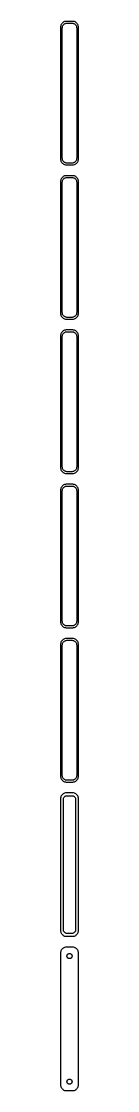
# Model space of a CAD drawing. Header units: metres. Extents: x -8 to 8, y 1875 to 3801.
# Drawn here: x -8 to 8, y 1875 to 2769 of the extents above; entities that cross this region are included whole.
import ezdxf

# ---------------------------------------------------------------- set-up
doc = ezdxf.new("R2010")
doc.units = ezdxf.units.M

msp = doc.modelspace()

# ---------------------------------------------------------------- linework, layer by layer
for p, q in [((-7.46057, 2764.63), (-7.5, 2764)), ((-7.5, 2764), (-7.5, 2654)), ((-7.34291, 2765.24), (-7.46057, 2764.63)), ((-7.14888, 2765.84), (-7.34291, 2765.24)), ((-6.88153, 2766.41), (-7.14888, 2765.84)), ((-6.54507, 2766.94), (-6.88153, 2766.41)), ((-6.14484, 2767.42), (-6.54507, 2766.94)), ((-5.68712, 2767.85), (-6.14484, 2767.42)), ((-6, 2763.5), (-5.96844, 2764)), ((-6, 2654.5), (-6, 2763.5)), ((-5.96844, 2764), (-5.87433, 2764.49)), ((-5.87433, 2764.49), (-5.7191, 2764.97)), ((-5.7191, 2764.97), (-5.50522, 2765.43)), ((-5.17912, 2768.22), (-5.68712, 2767.85)), ((-5.50522, 2765.43), (-5.23605, 2765.85)), ((-5.23605, 2765.85), (-4.91586, 2766.24)), ((-4.62889, 2768.52), (-5.17912, 2768.22)), ((-4.91586, 2766.24), (-4.54968, 2766.58)), ((-4.04507, 2768.76), (-4.62889, 2768.52)), ((-4.54968, 2766.58), (-4.1433, 2766.88)), ((-4.1433, 2766.88), (-3.70311, 2767.12)), ((-3.4369, 2768.91), (-4.04507, 2768.76)), ((-3.70311, 2767.12), (-3.23605, 2767.3)), ((-2.81395, 2768.99), (-3.4369, 2768.91)), ((-3.23605, 2767.3), (-2.74951, 2767.43)), ((2.81395, 2768.99), (-2.81395, 2768.99)), ((-2.74951, 2767.43), (-2.25116, 2767.49)), ((-2.25116, 2767.49), (2.25116, 2767.49)), ((2.25116, 2767.49), (2.74951, 2767.43)), ((2.74951, 2767.43), (3.23605, 2767.3)), ((3.4369, 2768.91), (2.81395, 2768.99)), ((3.23605, 2767.3), (3.70311, 2767.12)), ((4.04507, 2768.76), (3.4369, 2768.91)), ((3.70311, 2767.12), (4.1433, 2766.88)), ((4.62889, 2768.52), (4.04507, 2768.76)), ((4.1433, 2766.88), (4.54968, 2766.58)), ((4.54968, 2766.58), (4.91586, 2766.24)), ((5.17912, 2768.22), (4.62889, 2768.52)), ((4.91586, 2766.24), (5.23605, 2765.85)), ((5.68712, 2767.85), (5.17912, 2768.22)), ((5.23605, 2765.85), (5.50522, 2765.43)), ((5.50522, 2765.43), (5.7191, 2764.97)), ((6.14484, 2767.42), (5.68712, 2767.85)), ((5.7191, 2764.97), (5.87433, 2764.49)), ((5.87433, 2764.49), (5.96844, 2764)), ((5.96844, 2764), (6, 2763.5)), ((6, 2763.5), (6, 2654.5)), ((6.54507, 2766.94), (6.14484, 2767.42)), ((6.88153, 2766.41), (6.54507, 2766.94)), ((7.14888, 2765.84), (6.88153, 2766.41)), ((7.34291, 2765.24), (7.14888, 2765.84)), ((7.46057, 2764.63), (7.34291, 2765.24)), ((7.5, 2764), (7.46057, 2764.63)), ((7.5, 2654), (7.5, 2764)), ((-7.5, 2654), (-7.46057, 2653.37)), ((-7.46057, 2653.37), (-7.34291, 2652.76)), ((-7.34291, 2652.76), (-7.14888, 2652.16)), ((-7.14888, 2652.16), (-6.88153, 2651.59)), ((-6.88153, 2651.59), (-6.54507, 2651.06)), ((-6.54507, 2651.06), (-6.14484, 2650.58)), ((-6.14484, 2650.58), (-5.68712, 2650.15)), ((-5.96844, 2654), (-6, 2654.5)), ((-5.87433, 2653.51), (-5.96844, 2654)), ((-5.7191, 2653.03), (-5.87433, 2653.51)), ((-5.50522, 2652.57), (-5.7191, 2653.03)), ((-5.68712, 2650.15), (-5.17912, 2649.78)), ((-5.23605, 2652.15), (-5.50522, 2652.57)), ((-4.91586, 2651.76), (-5.23605, 2652.15)), ((-5.17912, 2649.78), (-4.62889, 2649.48)), ((-4.54968, 2651.42), (-4.91586, 2651.76)), ((-4.62889, 2649.48), (-4.04507, 2649.24)), ((-4.1433, 2651.12), (-4.54968, 2651.42)), ((-3.70311, 2650.88), (-4.1433, 2651.12)), ((-4.04507, 2649.24), (-3.4369, 2649.09)), ((-3.23605, 2650.7), (-3.70311, 2650.88)), ((-3.4369, 2649.09), (-2.81395, 2649.01)), ((-2.74951, 2650.57), (-3.23605, 2650.7)), ((-2.81395, 2649.01), (2.81395, 2649.01)), ((-2.25116, 2650.51), (-2.74951, 2650.57)), ((2.25116, 2650.51), (-2.25116, 2650.51)), ((2.74951, 2650.57), (2.25116, 2650.51)), ((3.23605, 2650.7), (2.74951, 2650.57)), ((2.81395, 2649.01), (3.4369, 2649.09)), ((3.70311, 2650.88), (3.23605, 2650.7)), ((3.4369, 2649.09), (4.04507, 2649.24)), ((4.1433, 2651.12), (3.70311, 2650.88)), ((4.04507, 2649.24), (4.62889, 2649.48)), ((4.54968, 2651.42), (4.1433, 2651.12)), ((4.91586, 2651.76), (4.54968, 2651.42)), ((4.62889, 2649.48), (5.17912, 2649.78)), ((5.23605, 2652.15), (4.91586, 2651.76)), ((5.17912, 2649.78), (5.68712, 2650.15)), ((5.50522, 2652.57), (5.23605, 2652.15)), ((5.7191, 2653.03), (5.50522, 2652.57)), ((5.68712, 2650.15), (6.14484, 2650.58)), ((5.87433, 2653.51), (5.7191, 2653.03)), ((5.96844, 2654), (5.87433, 2653.51)), ((6, 2654.5), (5.96844, 2654)), ((6.14484, 2650.58), (6.54507, 2651.06)), ((6.54507, 2651.06), (6.88153, 2651.59)), ((6.88153, 2651.59), (7.14888, 2652.16)), ((7.14888, 2652.16), (7.34291, 2652.76)), ((7.34291, 2652.76), (7.46057, 2653.37)), ((7.46057, 2653.37), (7.5, 2654)), ((-6.88153, 2637.41), (-7.14888, 2636.84)), ((-6.54507, 2637.94), (-6.88153, 2637.41)), ((-6.14484, 2638.42), (-6.54507, 2637.94)), ((-5.68712, 2638.85), (-6.14484, 2638.42)), ((-5.17912, 2639.22), (-5.68712, 2638.85)), ((-4.62889, 2639.52), (-5.17912, 2639.22)), ((-4.91586, 2637.24), (-4.54968, 2637.58)), ((-4.04507, 2639.76), (-4.62889, 2639.52)), ((-4.54968, 2637.58), (-4.1433, 2637.88)), ((-4.1433, 2637.88), (-3.70311, 2638.12)), ((-3.4369, 2639.91), (-4.04507, 2639.76)), ((-3.70311, 2638.12), (-3.23605, 2638.3)), ((-2.81395, 2639.99), (-3.4369, 2639.91)), ((-3.23605, 2638.3), (-2.74951, 2638.43)), ((2.81395, 2639.99), (-2.81395, 2639.99)), ((-2.74951, 2638.43), (-2.25116, 2638.49)), ((-2.25116, 2638.49), (2.25116, 2638.49)), ((2.25116, 2638.49), (2.74951, 2638.43)), ((2.74951, 2638.43), (3.23605, 2638.3)), ((3.4369, 2639.91), (2.81395, 2639.99)), ((3.23605, 2638.3), (3.70311, 2638.12)), ((4.04507, 2639.76), (3.4369, 2639.91)), ((3.70311, 2638.12), (4.1433, 2637.88)), ((4.62889, 2639.52), (4.04507, 2639.76)), ((4.1433, 2637.88), (4.54968, 2637.58)), ((4.54968, 2637.58), (4.91586, 2637.24)), ((5.17912, 2639.22), (4.62889, 2639.52)), ((5.68712, 2638.85), (5.17912, 2639.22)), ((6.14484, 2638.42), (5.68712, 2638.85)), ((6.54507, 2637.94), (6.14484, 2638.42)), ((6.88153, 2637.41), (6.54507, 2637.94)), ((7.14888, 2636.84), (6.88153, 2637.41)), ((-7.46057, 2635.63), (-7.5, 2635)), ((-7.5, 2635), (-7.5, 2525)), ((-7.34291, 2636.24), (-7.46057, 2635.63)), ((-7.14888, 2636.84), (-7.34291, 2636.24)), ((-6, 2634.5), (-5.96844, 2635)), ((-6, 2525.5), (-6, 2634.5)), ((-5.96844, 2635), (-5.87433, 2635.49)), ((-5.87433, 2635.49), (-5.7191, 2635.97)), ((-5.7191, 2635.97), (-5.50522, 2636.43)), ((-5.50522, 2636.43), (-5.23605, 2636.85)), ((-5.23605, 2636.85), (-4.91586, 2637.24)), ((4.91586, 2637.24), (5.23605, 2636.85)), ((5.23605, 2636.85), (5.50522, 2636.43)), ((5.50522, 2636.43), (5.7191, 2635.97)), ((5.7191, 2635.97), (5.87433, 2635.49)), ((5.87433, 2635.49), (5.96844, 2635)), ((5.96844, 2635), (6, 2634.5)), ((6, 2634.5), (6, 2525.5)), ((7.34291, 2636.24), (7.14888, 2636.84)), ((7.46057, 2635.63), (7.34291, 2636.24)), ((7.5, 2635), (7.46057, 2635.63)), ((7.5, 2525), (7.5, 2635)), ((-7.5, 2525), (-7.46057, 2524.37)), ((-7.46057, 2524.37), (-7.34291, 2523.76)), ((-7.34291, 2523.76), (-7.14888, 2523.16)), ((-7.14888, 2523.16), (-6.88153, 2522.59)), ((-6.88153, 2522.59), (-6.54507, 2522.06)), ((-6.54507, 2522.06), (-6.14484, 2521.58)), ((-6.14484, 2521.58), (-5.68712, 2521.15)), ((-5.96844, 2525), (-6, 2525.5)), ((-5.87433, 2524.51), (-5.96844, 2525)), ((-5.7191, 2524.03), (-5.87433, 2524.51)), ((-5.50522, 2523.57), (-5.7191, 2524.03)), ((-5.68712, 2521.15), (-5.17912, 2520.78)), ((-5.23605, 2523.15), (-5.50522, 2523.57)), ((-4.91586, 2522.76), (-5.23605, 2523.15)), ((-4.54968, 2522.42), (-4.91586, 2522.76)), ((-4.1433, 2522.12), (-4.54968, 2522.42)), ((-3.70311, 2521.88), (-4.1433, 2522.12)), ((-3.23605, 2521.7), (-3.70311, 2521.88)), ((-2.74951, 2521.57), (-3.23605, 2521.7)), ((-2.25116, 2521.51), (-2.74951, 2521.57)), ((2.25116, 2521.51), (-2.25116, 2521.51)), ((2.74951, 2521.57), (2.25116, 2521.51)), ((3.23605, 2521.7), (2.74951, 2521.57)), ((3.70311, 2521.88), (3.23605, 2521.7)), ((4.1433, 2522.12), (3.70311, 2521.88)), ((4.54968, 2522.42), (4.1433, 2522.12)), ((4.91586, 2522.76), (4.54968, 2522.42)), ((5.23605, 2523.15), (4.91586, 2522.76)), ((5.17912, 2520.78), (5.68712, 2521.15)), ((5.50522, 2523.57), (5.23605, 2523.15)), ((5.7191, 2524.03), (5.50522, 2523.57)), ((5.68712, 2521.15), (6.14484, 2521.58)), ((5.87433, 2524.51), (5.7191, 2524.03)), ((5.96844, 2525), (5.87433, 2524.51)), ((6, 2525.5), (5.96844, 2525)), ((6.14484, 2521.58), (6.54507, 2522.06)), ((6.54507, 2522.06), (6.88153, 2522.59)), ((6.88153, 2522.59), (7.14888, 2523.16)), ((7.14888, 2523.16), (7.34291, 2523.76)), ((7.34291, 2523.76), (7.46057, 2524.37)), ((7.46057, 2524.37), (7.5, 2525)), ((-5.17912, 2520.78), (-4.62889, 2520.48)), ((-4.62889, 2520.48), (-4.04507, 2520.24)), ((-4.04507, 2520.24), (-3.4369, 2520.09)), ((-3.4369, 2520.09), (-2.81395, 2520.01)), ((-2.81395, 2520.01), (2.81395, 2520.01)), ((2.81395, 2520.01), (3.4369, 2520.09)), ((3.4369, 2520.09), (4.04507, 2520.24)), ((4.04507, 2520.24), (4.62889, 2520.48)), ((4.62889, 2520.48), (5.17912, 2520.78)), ((-7.46057, 2506.63), (-7.5, 2506)), ((-7.5, 2506), (-7.5, 2396)), ((-7.34291, 2507.24), (-7.46057, 2506.63)), ((-7.14888, 2507.84), (-7.34291, 2507.24)), ((-6.88153, 2508.41), (-7.14888, 2507.84)), ((-6.54507, 2508.94), (-6.88153, 2508.41)), ((-6.14484, 2509.42), (-6.54507, 2508.94)), ((-5.68712, 2509.85), (-6.14484, 2509.42)), ((-6, 2505.5), (-5.96844, 2506)), ((-6, 2396.5), (-6, 2505.5)), ((-5.96844, 2506), (-5.87433, 2506.49)), ((-5.87433, 2506.49), (-5.7191, 2506.97)), ((-5.7191, 2506.97), (-5.50522, 2507.43)), ((-5.17912, 2510.22), (-5.68712, 2509.85)), ((-5.50522, 2507.43), (-5.23605, 2507.85)), ((-5.23605, 2507.85), (-4.91586, 2508.24)), ((-4.62889, 2510.52), (-5.17912, 2510.22)), ((-4.91586, 2508.24), (-4.54968, 2508.58)), ((-4.04507, 2510.76), (-4.62889, 2510.52)), ((-4.54968, 2508.58), (-4.1433, 2508.88)), ((-4.1433, 2508.88), (-3.70311, 2509.12)), ((-3.4369, 2510.91), (-4.04507, 2510.76)), ((-3.70311, 2509.12), (-3.23605, 2509.3)), ((-2.81395, 2510.99), (-3.4369, 2510.91)), ((-3.23605, 2509.3), (-2.74951, 2509.43)), ((2.81395, 2510.99), (-2.81395, 2510.99)), ((-2.74951, 2509.43), (-2.25116, 2509.49)), ((-2.25116, 2509.49), (2.25116, 2509.49)), ((2.25116, 2509.49), (2.74951, 2509.43)), ((2.74951, 2509.43), (3.23605, 2509.3)), ((3.4369, 2510.91), (2.81395, 2510.99)), ((3.23605, 2509.3), (3.70311, 2509.12)), ((4.04507, 2510.76), (3.4369, 2510.91)), ((3.70311, 2509.12), (4.1433, 2508.88)), ((4.62889, 2510.52), (4.04507, 2510.76)), ((4.1433, 2508.88), (4.54968, 2508.58)), ((4.54968, 2508.58), (4.91586, 2508.24)), ((5.17912, 2510.22), (4.62889, 2510.52)), ((4.91586, 2508.24), (5.23605, 2507.85)), ((5.68712, 2509.85), (5.17912, 2510.22)), ((5.23605, 2507.85), (5.50522, 2507.43)), ((5.50522, 2507.43), (5.7191, 2506.97)), ((6.14484, 2509.42), (5.68712, 2509.85)), ((5.7191, 2506.97), (5.87433, 2506.49)), ((5.87433, 2506.49), (5.96844, 2506)), ((5.96844, 2506), (6, 2505.5)), ((6, 2505.5), (6, 2396.5)), ((6.54507, 2508.94), (6.14484, 2509.42)), ((6.88153, 2508.41), (6.54507, 2508.94)), ((7.14888, 2507.84), (6.88153, 2508.41)), ((7.34291, 2507.24), (7.14888, 2507.84)), ((7.46057, 2506.63), (7.34291, 2507.24)), ((7.5, 2506), (7.46057, 2506.63)), ((7.5, 2396), (7.5, 2506)), ((-7.5, 2396), (-7.46057, 2395.37)), ((-5.96844, 2396), (-6, 2396.5)), ((-5.87433, 2395.51), (-5.96844, 2396)), ((5.96844, 2396), (5.87433, 2395.51)), ((6, 2396.5), (5.96844, 2396)), ((7.46057, 2395.37), (7.5, 2396)), ((-7.46057, 2395.37), (-7.34291, 2394.76)), ((-7.34291, 2394.76), (-7.14888, 2394.16)), ((-7.14888, 2394.16), (-6.88153, 2393.59)), ((-6.88153, 2393.59), (-6.54507, 2393.06)), ((-6.54507, 2393.06), (-6.14484, 2392.58)), ((-6.14484, 2392.58), (-5.68712, 2392.15)), ((-5.7191, 2395.03), (-5.87433, 2395.51)), ((-5.50522, 2394.57), (-5.7191, 2395.03)), ((-5.68712, 2392.15), (-5.17912, 2391.78)), ((-5.23605, 2394.15), (-5.50522, 2394.57)), ((-4.91586, 2393.76), (-5.23605, 2394.15)), ((-5.17912, 2391.78), (-4.62889, 2391.48)), ((-4.54968, 2393.42), (-4.91586, 2393.76)), ((-4.62889, 2391.48), (-4.04507, 2391.24)), ((-4.1433, 2393.12), (-4.54968, 2393.42)), ((-3.70311, 2392.88), (-4.1433, 2393.12)), ((-4.04507, 2391.24), (-3.4369, 2391.09)), ((-3.23605, 2392.7), (-3.70311, 2392.88)), ((-3.4369, 2391.09), (-2.81395, 2391.01)), ((-2.74951, 2392.57), (-3.23605, 2392.7)), ((-2.81395, 2391.01), (2.81395, 2391.01)), ((-2.25116, 2392.51), (-2.74951, 2392.57)), ((2.25116, 2392.51), (-2.25116, 2392.51)), ((2.74951, 2392.57), (2.25116, 2392.51)), ((3.23605, 2392.7), (2.74951, 2392.57)), ((2.81395, 2391.01), (3.4369, 2391.09)), ((3.70311, 2392.88), (3.23605, 2392.7)), ((3.4369, 2391.09), (4.04507, 2391.24)), ((4.1433, 2393.12), (3.70311, 2392.88)), ((4.04507, 2391.24), (4.62889, 2391.48)), ((4.54968, 2393.42), (4.1433, 2393.12)), ((4.91586, 2393.76), (4.54968, 2393.42)), ((4.62889, 2391.48), (5.17912, 2391.78)), ((5.23605, 2394.15), (4.91586, 2393.76)), ((5.17912, 2391.78), (5.68712, 2392.15)), ((5.50522, 2394.57), (5.23605, 2394.15)), ((5.7191, 2395.03), (5.50522, 2394.57)), ((5.68712, 2392.15), (6.14484, 2392.58)), ((5.87433, 2395.51), (5.7191, 2395.03)), ((6.14484, 2392.58), (6.54507, 2393.06)), ((6.54507, 2393.06), (6.88153, 2393.59)), ((6.88153, 2393.59), (7.14888, 2394.16)), ((7.14888, 2394.16), (7.34291, 2394.76)), ((7.34291, 2394.76), (7.46057, 2395.37)), ((-7.34291, 2378.24), (-7.46057, 2377.63)), ((-7.14888, 2378.84), (-7.34291, 2378.24)), ((-6.88153, 2379.41), (-7.14888, 2378.84)), ((-6.54507, 2379.94), (-6.88153, 2379.41)), ((-6.14484, 2380.42), (-6.54507, 2379.94)), ((-5.68712, 2380.85), (-6.14484, 2380.42)), ((-5.7191, 2377.97), (-5.50522, 2378.43)), ((-5.17912, 2381.22), (-5.68712, 2380.85)), ((-5.50522, 2378.43), (-5.23605, 2378.85)), ((-5.23605, 2378.85), (-4.91586, 2379.24)), ((-4.62889, 2381.52), (-5.17912, 2381.22)), ((-4.91586, 2379.24), (-4.54968, 2379.58)), ((-4.04507, 2381.76), (-4.62889, 2381.52)), ((-4.54968, 2379.58), (-4.1433, 2379.88)), ((-4.1433, 2379.88), (-3.70311, 2380.12)), ((-3.4369, 2381.91), (-4.04507, 2381.76)), ((-3.70311, 2380.12), (-3.23605, 2380.3)), ((-2.81395, 2381.99), (-3.4369, 2381.91)), ((-3.23605, 2380.3), (-2.74951, 2380.43)), ((2.81395, 2381.99), (-2.81395, 2381.99)), ((-2.74951, 2380.43), (-2.25116, 2380.49)), ((-2.25116, 2380.49), (2.25116, 2380.49)), ((2.25116, 2380.49), (2.74951, 2380.43)), ((2.74951, 2380.43), (3.23605, 2380.3)), ((3.4369, 2381.91), (2.81395, 2381.99)), ((3.23605, 2380.3), (3.70311, 2380.12)), ((4.04507, 2381.76), (3.4369, 2381.91)), ((3.70311, 2380.12), (4.1433, 2379.88)), ((4.62889, 2381.52), (4.04507, 2381.76)), ((4.1433, 2379.88), (4.54968, 2379.58)), ((4.54968, 2379.58), (4.91586, 2379.24)), ((5.17912, 2381.22), (4.62889, 2381.52)), ((4.91586, 2379.24), (5.23605, 2378.85)), ((5.68712, 2380.85), (5.17912, 2381.22)), ((5.23605, 2378.85), (5.50522, 2378.43)), ((5.50522, 2378.43), (5.7191, 2377.97)), ((6.14484, 2380.42), (5.68712, 2380.85)), ((6.54507, 2379.94), (6.14484, 2380.42)), ((6.88153, 2379.41), (6.54507, 2379.94)), ((7.14888, 2378.84), (6.88153, 2379.41)), ((7.34291, 2378.24), (7.14888, 2378.84)), ((7.46057, 2377.63), (7.34291, 2378.24)), ((-7.46057, 2377.63), (-7.5, 2377)), ((-7.5, 2377), (-7.5, 2267)), ((-6, 2376.5), (-5.96844, 2377)), ((-6, 2267.5), (-6, 2376.5)), ((-5.96844, 2377), (-5.87433, 2377.49)), ((-5.87433, 2377.49), (-5.7191, 2377.97)), ((5.7191, 2377.97), (5.87433, 2377.49)), ((5.87433, 2377.49), (5.96844, 2377)), ((5.96844, 2377), (6, 2376.5)), ((6, 2376.5), (6, 2267.5)), ((7.5, 2377), (7.46057, 2377.63)), ((7.5, 2267), (7.5, 2377)), ((-7.5, 2267), (-7.46057, 2266.37)), ((-7.46057, 2266.37), (-7.34291, 2265.76)), ((-7.34291, 2265.76), (-7.14888, 2265.16)), ((-7.14888, 2265.16), (-6.88153, 2264.59)), ((-6.88153, 2264.59), (-6.54507, 2264.06)), ((-6.54507, 2264.06), (-6.14484, 2263.58)), ((-6.14484, 2263.58), (-5.68712, 2263.15)), ((-5.96844, 2267), (-6, 2267.5)), ((-5.87433, 2266.51), (-5.96844, 2267)), ((-5.7191, 2266.03), (-5.87433, 2266.51)), ((-5.50522, 2265.57), (-5.7191, 2266.03)), ((-5.68712, 2263.15), (-5.17912, 2262.78)), ((-5.23605, 2265.15), (-5.50522, 2265.57)), ((-4.91586, 2264.76), (-5.23605, 2265.15)), ((-5.17912, 2262.78), (-4.62889, 2262.48)), ((-4.54968, 2264.42), (-4.91586, 2264.76)), ((-4.62889, 2262.48), (-4.04507, 2262.24)), ((-4.1433, 2264.12), (-4.54968, 2264.42)), ((-3.70311, 2263.88), (-4.1433, 2264.12)), ((-4.04507, 2262.24), (-3.4369, 2262.09)), ((-3.23605, 2263.7), (-3.70311, 2263.88)), ((-3.4369, 2262.09), (-2.81395, 2262.01)), ((-2.74951, 2263.57), (-3.23605, 2263.7)), ((-2.81395, 2262.01), (2.81395, 2262.01)), ((-2.25116, 2263.51), (-2.74951, 2263.57)), ((2.25116, 2263.51), (-2.25116, 2263.51)), ((2.74951, 2263.57), (2.25116, 2263.51)), ((3.23605, 2263.7), (2.74951, 2263.57)), ((2.81395, 2262.01), (3.4369, 2262.09)), ((3.70311, 2263.88), (3.23605, 2263.7)), ((3.4369, 2262.09), (4.04507, 2262.24)), ((4.1433, 2264.12), (3.70311, 2263.88)), ((4.04507, 2262.24), (4.62889, 2262.48)), ((4.54968, 2264.42), (4.1433, 2264.12)), ((4.91586, 2264.76), (4.54968, 2264.42)), ((4.62889, 2262.48), (5.17912, 2262.78)), ((5.23605, 2265.15), (4.91586, 2264.76)), ((5.17912, 2262.78), (5.68712, 2263.15)), ((5.50522, 2265.57), (5.23605, 2265.15)), ((5.7191, 2266.03), (5.50522, 2265.57)), ((5.68712, 2263.15), (6.14484, 2263.58)), ((5.87433, 2266.51), (5.7191, 2266.03)), ((5.96844, 2267), (5.87433, 2266.51)), ((6, 2267.5), (5.96844, 2267)), ((6.14484, 2263.58), (6.54507, 2264.06)), ((6.54507, 2264.06), (6.88153, 2264.59)), ((6.88153, 2264.59), (7.14888, 2265.16)), ((7.14888, 2265.16), (7.34291, 2265.76)), ((7.34291, 2265.76), (7.46057, 2266.37)), ((7.46057, 2266.37), (7.5, 2267)), ((-3.4369, 2252.91), (-4.04507, 2252.76)), ((-2.81395, 2252.99), (-3.4369, 2252.91)), ((2.81395, 2252.99), (-2.81395, 2252.99)), ((3.4369, 2252.91), (2.81395, 2252.99)), ((4.04507, 2252.76), (3.4369, 2252.91)), ((-7.46057, 2248.63), (-7.5, 2248)), ((-7.5, 2248), (-7.5, 2138)), ((-7.34291, 2249.24), (-7.46057, 2248.63)), ((-7.14888, 2249.84), (-7.34291, 2249.24)), ((-6.88153, 2250.41), (-7.14888, 2249.84)), ((-6.54507, 2250.94), (-6.88153, 2250.41)), ((-6.14484, 2251.42), (-6.54507, 2250.94)), ((-5.68712, 2251.85), (-6.14484, 2251.42)), ((-6, 2247.5), (-5.96844, 2248)), ((-6, 2138.5), (-6, 2247.5)), ((-5.96844, 2248), (-5.87433, 2248.49)), ((-5.87433, 2248.49), (-5.7191, 2248.97)), ((-5.7191, 2248.97), (-5.50522, 2249.43)), ((-5.17912, 2252.22), (-5.68712, 2251.85)), ((-5.50522, 2249.43), (-5.23605, 2249.85)), ((-5.23605, 2249.85), (-4.91586, 2250.24)), ((-4.62889, 2252.52), (-5.17912, 2252.22)), ((-4.91586, 2250.24), (-4.54968, 2250.58)), ((-4.04507, 2252.76), (-4.62889, 2252.52)), ((-4.54968, 2250.58), (-4.1433, 2250.88)), ((-4.1433, 2250.88), (-3.70311, 2251.12)), ((-3.70311, 2251.12), (-3.23605, 2251.3)), ((-3.23605, 2251.3), (-2.74951, 2251.43)), ((-2.74951, 2251.43), (-2.25116, 2251.49)), ((-2.25116, 2251.49), (2.25116, 2251.49)), ((2.25116, 2251.49), (2.74951, 2251.43)), ((2.74951, 2251.43), (3.23605, 2251.3)), ((3.23605, 2251.3), (3.70311, 2251.12)), ((3.70311, 2251.12), (4.1433, 2250.88)), ((4.62889, 2252.52), (4.04507, 2252.76)), ((4.1433, 2250.88), (4.54968, 2250.58)), ((4.54968, 2250.58), (4.91586, 2250.24)), ((5.17912, 2252.22), (4.62889, 2252.52)), ((4.91586, 2250.24), (5.23605, 2249.85)), ((5.68712, 2251.85), (5.17912, 2252.22)), ((5.23605, 2249.85), (5.50522, 2249.43)), ((5.50522, 2249.43), (5.7191, 2248.97)), ((6.14484, 2251.42), (5.68712, 2251.85)), ((5.7191, 2248.97), (5.87433, 2248.49)), ((5.87433, 2248.49), (5.96844, 2248)), ((5.96844, 2248), (6, 2247.5)), ((6, 2247.5), (6, 2138.5)), ((6.54507, 2250.94), (6.14484, 2251.42)), ((6.88153, 2250.41), (6.54507, 2250.94)), ((7.14888, 2249.84), (6.88153, 2250.41)), ((7.34291, 2249.24), (7.14888, 2249.84)), ((7.46057, 2248.63), (7.34291, 2249.24)), ((7.5, 2248), (7.46057, 2248.63)), ((7.5, 2138), (7.5, 2248)), ((-7.5, 2138), (-7.46057, 2137.37)), ((-7.46057, 2137.37), (-7.34291, 2136.76)), ((-7.34291, 2136.76), (-7.14888, 2136.16)), ((-5.96844, 2138), (-6, 2138.5)), ((-5.87433, 2137.51), (-5.96844, 2138)), ((-5.7191, 2137.03), (-5.87433, 2137.51)), ((-5.50522, 2136.57), (-5.7191, 2137.03)), ((5.7191, 2137.03), (5.50522, 2136.57)), ((5.87433, 2137.51), (5.7191, 2137.03)), ((5.96844, 2138), (5.87433, 2137.51)), ((6, 2138.5), (5.96844, 2138)), ((7.14888, 2136.16), (7.34291, 2136.76)), ((7.34291, 2136.76), (7.46057, 2137.37)), ((7.46057, 2137.37), (7.5, 2138)), ((-7.14888, 2136.16), (-6.88153, 2135.59)), ((-6.88153, 2135.59), (-6.54507, 2135.06)), ((-6.54507, 2135.06), (-6.14484, 2134.58)), ((-6.14484, 2134.58), (-5.68712, 2134.15)), ((-5.68712, 2134.15), (-5.17912, 2133.78)), ((-5.23605, 2136.15), (-5.50522, 2136.57)), ((-4.91586, 2135.76), (-5.23605, 2136.15)), ((-5.17912, 2133.78), (-4.62889, 2133.48)), ((-4.54968, 2135.42), (-4.91586, 2135.76)), ((-4.62889, 2133.48), (-4.04507, 2133.24)), ((-4.1433, 2135.12), (-4.54968, 2135.42)), ((-3.70311, 2134.88), (-4.1433, 2135.12)), ((-4.04507, 2133.24), (-3.4369, 2133.09)), ((-3.23605, 2134.7), (-3.70311, 2134.88)), ((-3.4369, 2133.09), (-2.81395, 2133.01)), ((-2.74951, 2134.57), (-3.23605, 2134.7)), ((-2.81395, 2133.01), (2.81395, 2133.01)), ((-2.25116, 2134.51), (-2.74951, 2134.57)), ((2.25116, 2134.51), (-2.25116, 2134.51)), ((2.74951, 2134.57), (2.25116, 2134.51)), ((3.23605, 2134.7), (2.74951, 2134.57)), ((2.81395, 2133.01), (3.4369, 2133.09)), ((3.70311, 2134.88), (3.23605, 2134.7)), ((3.4369, 2133.09), (4.04507, 2133.24)), ((4.1433, 2135.12), (3.70311, 2134.88)), ((4.04507, 2133.24), (4.62889, 2133.48)), ((4.54968, 2135.42), (4.1433, 2135.12)), ((4.91586, 2135.76), (4.54968, 2135.42)), ((4.62889, 2133.48), (5.17912, 2133.78)), ((5.23605, 2136.15), (4.91586, 2135.76)), ((5.17912, 2133.78), (5.68712, 2134.15)), ((5.50522, 2136.57), (5.23605, 2136.15)), ((5.68712, 2134.15), (6.14484, 2134.58)), ((6.14484, 2134.58), (6.54507, 2135.06)), ((6.54507, 2135.06), (6.88153, 2135.59)), ((6.88153, 2135.59), (7.14888, 2136.16)), ((-7.46057, 2119.63), (-7.5, 2119)), ((-7.5, 2119), (-7.5, 2009)), ((-7.34291, 2120.24), (-7.46057, 2119.63)), ((-7.14888, 2120.84), (-7.34291, 2120.24)), ((-6.88153, 2121.41), (-7.14888, 2120.84)), ((-6.54507, 2121.94), (-6.88153, 2121.41)), ((-6.14484, 2122.42), (-6.54507, 2121.94)), ((-5.68712, 2122.85), (-6.14484, 2122.42)), ((-5.17912, 2123.22), (-5.68712, 2122.85)), ((-4.62889, 2123.52), (-5.17912, 2123.22)), ((-5.11292, 2118.5), (-5.08836, 2118.89)), ((-5.08836, 2118.89), (-5.01512, 2119.27)), ((-5.01512, 2119.27), (-4.89432, 2119.65)), ((-4.89432, 2119.65), (-4.72786, 2120)), ((-4.72786, 2120), (-4.5184, 2120.33)), ((-4.04507, 2123.76), (-4.62889, 2123.52)), ((-4.5184, 2120.33), (-4.26921, 2120.63)), ((-4.26921, 2120.63), (-3.98424, 2120.9)), ((-3.4369, 2123.91), (-4.04507, 2123.76)), ((-3.98424, 2120.9), (-3.66798, 2121.13)), ((-3.66798, 2121.13), (-3.32541, 2121.32)), ((-2.81395, 2123.99), (-3.4369, 2123.91)), ((-3.32541, 2121.32), (-2.96194, 2121.46)), ((-2.96194, 2121.46), (-2.5833, 2121.56)), ((2.81395, 2123.99), (-2.81395, 2123.99)), ((-2.5833, 2121.56), (-2.19545, 2121.61)), ((-2.19545, 2121.61), (2.19545, 2121.61)), ((2.19545, 2121.61), (2.5833, 2121.56)), ((2.5833, 2121.56), (2.96194, 2121.46)), ((3.4369, 2123.91), (2.81395, 2123.99)), ((2.96194, 2121.46), (3.32541, 2121.32)), ((3.32541, 2121.32), (3.66798, 2121.13)), ((4.04507, 2123.76), (3.4369, 2123.91)), ((3.66798, 2121.13), (3.98424, 2120.9)), ((3.98424, 2120.9), (4.26921, 2120.63)), ((4.62889, 2123.52), (4.04507, 2123.76)), ((4.26921, 2120.63), (4.5184, 2120.33)), ((4.5184, 2120.33), (4.72786, 2120)), ((5.17912, 2123.22), (4.62889, 2123.52)), ((4.72786, 2120), (4.89432, 2119.65)), ((4.89432, 2119.65), (5.01512, 2119.27)), ((5.01512, 2119.27), (5.08836, 2118.89)), ((5.08836, 2118.89), (5.11292, 2118.5)), ((5.68712, 2122.85), (5.17912, 2123.22)), ((6.14484, 2122.42), (5.68712, 2122.85)), ((6.54507, 2121.94), (6.14484, 2122.42)), ((6.88153, 2121.41), (6.54507, 2121.94)), ((7.14888, 2120.84), (6.88153, 2121.41)), ((7.34291, 2120.24), (7.14888, 2120.84)), ((7.46057, 2119.63), (7.34291, 2120.24)), ((7.5, 2119), (7.46057, 2119.63)), ((7.5, 2009), (7.5, 2119)), ((-5.11292, 2009.5), (-5.11292, 2118.5)), ((5.11292, 2118.5), (5.11292, 2009.5)), ((-7.5, 2009), (-7.46057, 2008.37)), ((-7.46057, 2008.37), (-7.34291, 2007.76)), ((-7.34291, 2007.76), (-7.14888, 2007.16)), ((-7.14888, 2007.16), (-6.88153, 2006.59)), ((-6.88153, 2006.59), (-6.54507, 2006.06)), ((-6.54507, 2006.06), (-6.14484, 2005.58)), ((-6.14484, 2005.58), (-5.68712, 2005.15)), ((-5.68712, 2005.15), (-5.17912, 2004.78)), ((-5.17912, 2004.78), (-4.62889, 2004.48)), ((-5.08836, 2009.11), (-5.11292, 2009.5)), ((-5.01512, 2008.73), (-5.08836, 2009.11)), ((-4.89432, 2008.35), (-5.01512, 2008.73)), ((-4.72786, 2008), (-4.89432, 2008.35)), ((-4.5184, 2007.67), (-4.72786, 2008)), ((-4.62889, 2004.48), (-4.04507, 2004.24)), ((-4.26921, 2007.37), (-4.5184, 2007.67)), ((-3.98424, 2007.1), (-4.26921, 2007.37)), ((-4.04507, 2004.24), (-3.4369, 2004.09)), ((-3.66798, 2006.87), (-3.98424, 2007.1)), ((-3.32541, 2006.68), (-3.66798, 2006.87)), ((-3.4369, 2004.09), (-2.81395, 2004.01)), ((-2.96194, 2006.54), (-3.32541, 2006.68)), ((-2.5833, 2006.44), (-2.96194, 2006.54)), ((-2.81395, 2004.01), (2.81395, 2004.01)), ((-2.19545, 2006.39), (-2.5833, 2006.44)), ((2.19545, 2006.39), (-2.19545, 2006.39)), ((2.5833, 2006.44), (2.19545, 2006.39)), ((2.96194, 2006.54), (2.5833, 2006.44)), ((2.81395, 2004.01), (3.4369, 2004.09)), ((3.32541, 2006.68), (2.96194, 2006.54)), ((3.66798, 2006.87), (3.32541, 2006.68)), ((3.4369, 2004.09), (4.04507, 2004.24)), ((3.98424, 2007.1), (3.66798, 2006.87)), ((4.26921, 2007.37), (3.98424, 2007.1)), ((4.04507, 2004.24), (4.62889, 2004.48)), ((4.5184, 2007.67), (4.26921, 2007.37)), ((4.72786, 2008), (4.5184, 2007.67)), ((4.62889, 2004.48), (5.17912, 2004.78)), ((4.89432, 2008.35), (4.72786, 2008)), ((5.01512, 2008.73), (4.89432, 2008.35)), ((5.08836, 2009.11), (5.01512, 2008.73)), ((5.11292, 2009.5), (5.08836, 2009.11)), ((5.17912, 2004.78), (5.68712, 2005.15)), ((5.68712, 2005.15), (6.14484, 2005.58)), ((6.14484, 2005.58), (6.54507, 2006.06)), ((6.54507, 2006.06), (6.88153, 2006.59)), ((6.88153, 2006.59), (7.14888, 2007.16)), ((7.14888, 2007.16), (7.34291, 2007.76)), ((7.34291, 2007.76), (7.46057, 2008.37)), ((7.46057, 2008.37), (7.5, 2009)), ((-5.68712, 1993.85), (-6.14484, 1993.42)), ((-5.17912, 1994.22), (-5.68712, 1993.85)), ((-4.62889, 1994.52), (-5.17912, 1994.22)), ((-4.04507, 1994.76), (-4.62889, 1994.52)), ((-3.4369, 1994.91), (-4.04507, 1994.76)), ((-2.81395, 1994.99), (-3.4369, 1994.91)), ((2.81395, 1994.99), (-2.81395, 1994.99)), ((3.4369, 1994.91), (2.81395, 1994.99)), ((4.04507, 1994.76), (3.4369, 1994.91)), ((4.62889, 1994.52), (4.04507, 1994.76)), ((5.17912, 1994.22), (4.62889, 1994.52)), ((5.68712, 1993.85), (5.17912, 1994.22)), ((6.14484, 1993.42), (5.68712, 1993.85)), ((-7.46057, 1990.63), (-7.5, 1990)), ((-7.5, 1990), (-7.5, 1880)), ((-7.34291, 1991.24), (-7.46057, 1990.63)), ((-7.14888, 1991.84), (-7.34291, 1991.24)), ((-6.88153, 1992.41), (-7.14888, 1991.84)), ((-6.54507, 1992.94), (-6.88153, 1992.41)), ((-6.14484, 1993.42), (-6.54507, 1992.94)), ((-2.13528, 1987.5), (-2.11845, 1987.77)), ((-2.11845, 1987.23), (-2.13528, 1987.5)), ((-2.11845, 1987.77), (-2.06821, 1988.03)), ((-2.06821, 1986.97), (-2.11845, 1987.23)), ((-2.06821, 1988.03), (-1.98534, 1988.29)), ((-1.98534, 1986.71), (-2.06821, 1986.97)), ((-1.98534, 1988.29), (-1.87117, 1988.53)), ((-1.87117, 1986.47), (-1.98534, 1986.71)), ((-1.87117, 1988.53), (-1.72748, 1988.76)), ((-1.72748, 1986.24), (-1.87117, 1986.47)), ((-1.72748, 1988.76), (-1.55655, 1988.96)), ((-1.55655, 1986.04), (-1.72748, 1986.24)), ((-1.55655, 1988.96), (-1.36108, 1989.15)), ((-1.36108, 1985.85), (-1.55655, 1986.04)), ((-1.36108, 1989.15), (-1.14413, 1989.3)), ((-1.14413, 1985.7), (-1.36108, 1985.85)), ((-1.14413, 1989.3), (-0.90915, 1989.43)), ((-0.90915, 1985.57), (-1.14413, 1985.7)), ((-0.90915, 1989.43), (-0.65984, 1989.53)), ((-0.65984, 1985.47), (-0.90915, 1985.57)), ((-0.65984, 1989.53), (-0.4001, 1989.6)), ((-0.4001, 1985.4), (-0.65984, 1985.47)), ((-0.4001, 1989.6), (-0.13406, 1989.63)), ((-0.13406, 1985.37), (-0.4001, 1985.4)), ((-0.13406, 1989.63), (0.13406, 1989.63)), ((0.13406, 1985.37), (-0.13406, 1985.37)), ((0.13406, 1989.63), (0.4001, 1989.6)), ((0.4001, 1985.4), (0.13406, 1985.37)), ((0.4001, 1989.6), (0.65984, 1989.53)), ((0.65984, 1985.47), (0.4001, 1985.4)), ((0.65984, 1989.53), (0.90915, 1989.43)), ((0.90915, 1985.57), (0.65984, 1985.47)), ((0.90915, 1989.43), (1.14413, 1989.3)), ((1.14413, 1985.7), (0.90915, 1985.57)), ((1.14413, 1989.3), (1.36108, 1989.15)), ((1.36108, 1985.85), (1.14413, 1985.7)), ((1.36108, 1989.15), (1.55655, 1988.96)), ((1.55655, 1986.04), (1.36108, 1985.85)), ((1.55655, 1988.96), (1.72748, 1988.76)), ((1.72748, 1986.24), (1.55655, 1986.04)), ((1.72748, 1988.76), (1.87117, 1988.53)), ((1.87117, 1986.47), (1.72748, 1986.24)), ((1.87117, 1988.53), (1.98534, 1988.29)), ((1.98534, 1986.71), (1.87117, 1986.47)), ((1.98534, 1988.29), (2.06821, 1988.03)), ((2.06821, 1986.97), (1.98534, 1986.71)), ((2.06821, 1988.03), (2.11845, 1987.77)), ((2.11845, 1987.23), (2.06821, 1986.97)), ((2.11845, 1987.77), (2.13528, 1987.5)), ((2.13528, 1987.5), (2.11845, 1987.23)), ((6.54507, 1992.94), (6.14484, 1993.42)), ((6.88153, 1992.41), (6.54507, 1992.94)), ((7.14888, 1991.84), (6.88153, 1992.41)), ((7.34291, 1991.24), (7.14888, 1991.84)), ((7.46057, 1990.63), (7.34291, 1991.24)), ((7.5, 1990), (7.46057, 1990.63)), ((7.5, 1880), (7.5, 1990)), ((-7.5, 1880), (-7.46057, 1879.37)), ((-7.46057, 1879.37), (-7.34291, 1878.76)), ((-7.34291, 1878.76), (-7.14888, 1878.16)), ((-7.14888, 1878.16), (-6.88153, 1877.59)), ((-6.88153, 1877.59), (-6.54507, 1877.06)), ((-2.13528, 1882.5), (-2.11845, 1882.77)), ((-2.11845, 1882.23), (-2.13528, 1882.5)), ((-2.11845, 1882.77), (-2.06821, 1883.03)), ((-2.06821, 1881.97), (-2.11845, 1882.23)), ((-2.06821, 1883.03), (-1.98534, 1883.29)), ((-1.98534, 1881.71), (-2.06821, 1881.97)), ((-1.98534, 1883.29), (-1.87117, 1883.53)), ((-1.87117, 1881.47), (-1.98534, 1881.71)), ((-1.87117, 1883.53), (-1.72748, 1883.76)), ((-1.72748, 1881.24), (-1.87117, 1881.47)), ((-1.72748, 1883.76), (-1.55655, 1883.96)), ((-1.55655, 1881.04), (-1.72748, 1881.24)), ((-1.55655, 1883.96), (-1.36108, 1884.15)), ((-1.36108, 1880.85), (-1.55655, 1881.04)), ((-1.36108, 1884.15), (-1.14413, 1884.3)), ((-1.14413, 1880.7), (-1.36108, 1880.85)), ((-1.14413, 1884.3), (-0.90915, 1884.43)), ((-0.90915, 1880.57), (-1.14413, 1880.7)), ((-0.90915, 1884.43), (-0.65984, 1884.53)), ((-0.65984, 1880.47), (-0.90915, 1880.57)), ((-0.65984, 1884.53), (-0.4001, 1884.6)), ((-0.4001, 1880.4), (-0.65984, 1880.47)), ((-0.4001, 1884.6), (-0.13406, 1884.63)), ((-0.13406, 1880.37), (-0.4001, 1880.4)), ((-0.13406, 1884.63), (0.13406, 1884.63)), ((0.13406, 1880.37), (-0.13406, 1880.37)), ((0.13406, 1884.63), (0.4001, 1884.6)), ((0.4001, 1880.4), (0.13406, 1880.37)), ((0.4001, 1884.6), (0.65984, 1884.53)), ((0.65984, 1880.47), (0.4001, 1880.4)), ((0.65984, 1884.53), (0.90915, 1884.43)), ((0.90915, 1880.57), (0.65984, 1880.47)), ((0.90915, 1884.43), (1.14413, 1884.3)), ((1.14413, 1880.7), (0.90915, 1880.57)), ((1.14413, 1884.3), (1.36108, 1884.15)), ((1.36108, 1880.85), (1.14413, 1880.7)), ((1.36108, 1884.15), (1.55655, 1883.96)), ((1.55655, 1881.04), (1.36108, 1880.85)), ((1.55655, 1883.96), (1.72748, 1883.76)), ((1.72748, 1881.24), (1.55655, 1881.04)), ((1.72748, 1883.76), (1.87117, 1883.53)), ((1.87117, 1881.47), (1.72748, 1881.24)), ((1.87117, 1883.53), (1.98534, 1883.29)), ((1.98534, 1881.71), (1.87117, 1881.47)), ((1.98534, 1883.29), (2.06821, 1883.03)), ((2.06821, 1881.97), (1.98534, 1881.71)), ((2.06821, 1883.03), (2.11845, 1882.77)), ((2.11845, 1882.23), (2.06821, 1881.97)), ((2.11845, 1882.77), (2.13528, 1882.5)), ((2.13528, 1882.5), (2.11845, 1882.23)), ((6.54507, 1877.06), (6.88153, 1877.59)), ((6.88153, 1877.59), (7.14888, 1878.16)), ((7.14888, 1878.16), (7.34291, 1878.76)), ((7.34291, 1878.76), (7.46057, 1879.37)), ((7.46057, 1879.37), (7.5, 1880)), ((-6.54507, 1877.06), (-6.14484, 1876.58)), ((-6.14484, 1876.58), (-5.68712, 1876.15)), ((-5.68712, 1876.15), (-5.17912, 1875.78)), ((-5.17912, 1875.78), (-4.62889, 1875.48)), ((-4.62889, 1875.48), (-4.04507, 1875.24)), ((-4.04507, 1875.24), (-3.4369, 1875.09)), ((-3.4369, 1875.09), (-2.81395, 1875.01)), ((-2.81395, 1875.01), (2.81395, 1875.01)), ((2.81395, 1875.01), (3.4369, 1875.09)), ((3.4369, 1875.09), (4.04507, 1875.24)), ((4.04507, 1875.24), (4.62889, 1875.48)), ((4.62889, 1875.48), (5.17912, 1875.78)), ((5.17912, 1875.78), (5.68712, 1876.15)), ((5.68712, 1876.15), (6.14484, 1876.58)), ((6.14484, 1876.58), (6.54507, 1877.06))]:
    msp.add_line(p, q)

doc.saveas('drawing.dxf')
